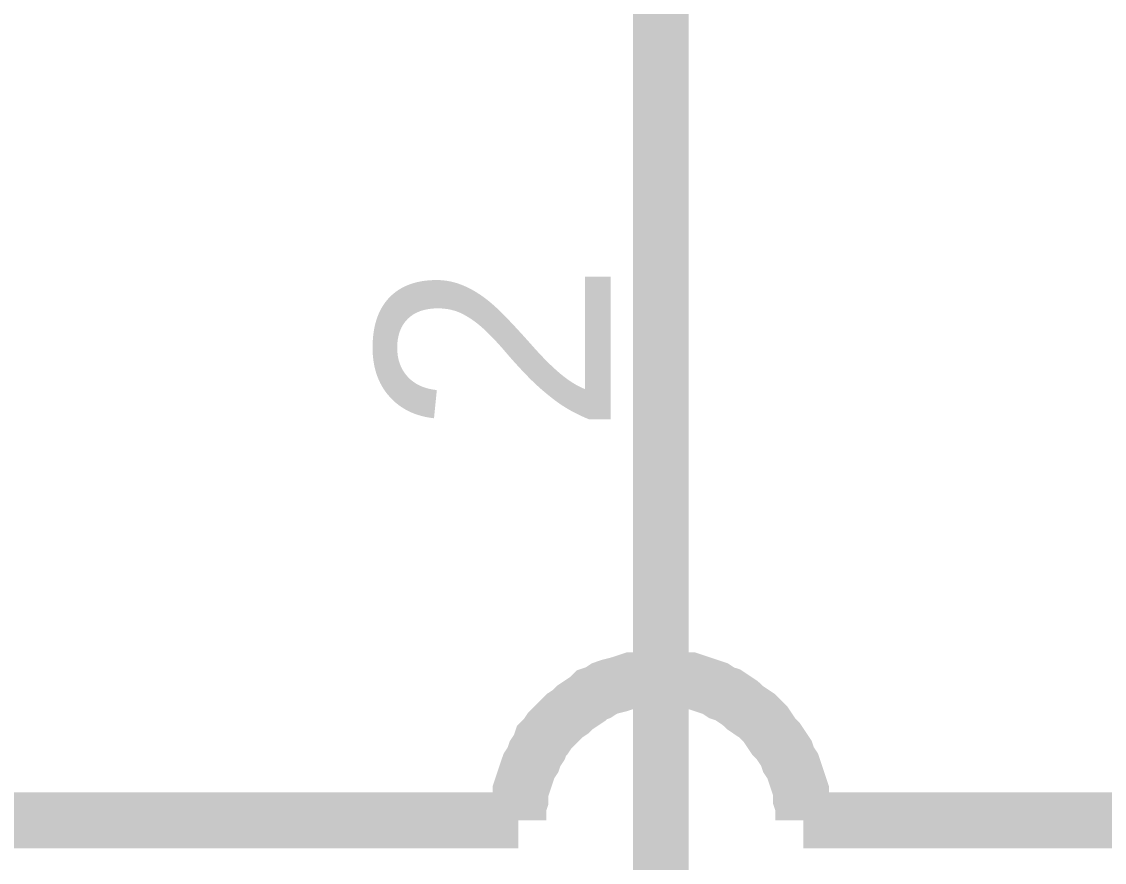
# Model space of a CAD drawing. Header units: inches. Extents: x 0 to 22.3, y 0 to 15.7.
# Drawn here: x 3.0654 to 3.294, y 3.8914 to 4.0689 of the extents above; entities that cross this region are included whole.
import ezdxf

# ---------------------------------------------------------------- set-up
doc = ezdxf.new("R2010")
doc.units = ezdxf.units.IN
doc.header["$MEASUREMENT"] = 0
doc.layers.add('Sheet', color=255, linetype='Continuous')

msp = doc.modelspace()

# ---------------------------------------------------------------- linework, layer by layer
at = {"layer": 'Sheet'}
for points in [[(3.20036, 4.10003, 0.0118, 0.0118, 0), (3.20036, 4.00014, 0.0118, 0.0118, 0)], [(3.20036, 4.00014, 0.0118, 0.0118, 0), (3.20036, 3.79991, 0.0118, 0.0118, 0)], [(3.23042, 3.90025, 0.0118, 0.0118, 0), (4.00001, 3.90025, 0.0118, 0.0118, 0), (4.00001, 4.00014, 0.0118, 0.0118, 0)], [(3.20036, 3.9303, 0.0118, 0.0118, 0), (3.1986, 3.9303, 0.0118, 0.0118, 0), (3.19727, 3.9303, 0.0118, 0.0118, 0), (3.19594, 3.92986, 0.0118, 0.0118, 0), (3.19418, 3.92986, 0.0118, 0.0118, 0), (3.19285, 3.92942, 0.0118, 0.0118, 0), (3.19152, 3.92898, 0.0118, 0.0118, 0), (3.18976, 3.92854, 0.0118, 0.0118, 0), (3.18843, 3.92809, 0.0118, 0.0118, 0), (3.1871, 3.92721, 0.0118, 0.0118, 0), (3.18578, 3.92677, 0.0118, 0.0118, 0), (3.18489, 3.92588, 0.0118, 0.0118, 0), (3.18357, 3.925, 0.0118, 0.0118, 0), (3.18224, 3.92412, 0.0118, 0.0118, 0), (3.18136, 3.92323, 0.0118, 0.0118, 0), (3.18003, 3.92235, 0.0118, 0.0118, 0), (3.17915, 3.92146, 0.0118, 0.0118, 0), (3.17826, 3.92058, 0.0118, 0.0118, 0), (3.17694, 3.91925, 0.0118, 0.0118, 0), (3.17605, 3.91793, 0.0118, 0.0118, 0), (3.17517, 3.91704, 0.0118, 0.0118, 0), (3.17473, 3.91572, 0.0118, 0.0118, 0), (3.17384, 3.91439, 0.0118, 0.0118, 0), (3.1734, 3.91307, 0.0118, 0.0118, 0), (3.17252, 3.91174, 0.0118, 0.0118, 0), (3.17207, 3.91041, 0.0118, 0.0118, 0), (3.17163, 3.90909, 0.0118, 0.0118, 0), (3.17119, 3.90776, 0.0118, 0.0118, 0), (3.17075, 3.90644, 0.0118, 0.0118, 0), (3.17075, 3.90467, 0.0118, 0.0118, 0), (3.17031, 3.90334, 0.0118, 0.0118, 0), (3.17031, 3.90157, 0.0118, 0.0118, 0), (3.17031, 3.90025, 0.0118, 0.0118, 0)], [(3.23042, 3.90025, 0.0118, 0.0118, 0), (3.23042, 3.90157, 0.0118, 0.0118, 0), (3.23042, 3.90334, 0.0118, 0.0118, 0), (3.22998, 3.90467, 0.0118, 0.0118, 0), (3.22998, 3.90644, 0.0118, 0.0118, 0), (3.22954, 3.90776, 0.0118, 0.0118, 0), (3.2291, 3.90909, 0.0118, 0.0118, 0), (3.22866, 3.91041, 0.0118, 0.0118, 0), (3.22821, 3.91174, 0.0118, 0.0118, 0), (3.22733, 3.91307, 0.0118, 0.0118, 0), (3.22689, 3.91439, 0.0118, 0.0118, 0), (3.226, 3.91572, 0.0118, 0.0118, 0), (3.22512, 3.91704, 0.0118, 0.0118, 0), (3.22423, 3.91793, 0.0118, 0.0118, 0), (3.22335, 3.91925, 0.0118, 0.0118, 0), (3.22247, 3.92058, 0.0118, 0.0118, 0), (3.22158, 3.92146, 0.0118, 0.0118, 0), (3.2207, 3.92235, 0.0118, 0.0118, 0), (3.21937, 3.92323, 0.0118, 0.0118, 0), (3.21805, 3.92412, 0.0118, 0.0118, 0), (3.21716, 3.925, 0.0118, 0.0118, 0), (3.21584, 3.92588, 0.0118, 0.0118, 0), (3.21451, 3.92677, 0.0118, 0.0118, 0), (3.21318, 3.92721, 0.0118, 0.0118, 0), (3.21186, 3.92809, 0.0118, 0.0118, 0), (3.21053, 3.92854, 0.0118, 0.0118, 0), (3.20921, 3.92898, 0.0118, 0.0118, 0), (3.20788, 3.92942, 0.0118, 0.0118, 0), (3.20655, 3.92986, 0.0118, 0.0118, 0), (3.20479, 3.92986, 0.0118, 0.0118, 0), (3.20346, 3.9303, 0.0118, 0.0118, 0), (3.20169, 3.9303, 0.0118, 0.0118, 0), (3.20036, 3.9303, 0.0118, 0.0118, 0)], [(3.00012, 3.90025, 0.0118, 0.0118, 0), (3.17031, 3.90025, 0.0118, 0.0118, 0)], [(3.17031, 3.90025, 0.0118, 0.0118, 0), (3.17031, 3.90025, 0.0118, 0.0118, 0), (3.17031, 3.90025, 0.0118, 0.0118, 0), (3.17031, 3.90025, 0.0118, 0.0118, 0), (3.17031, 3.90025, 0.0118, 0.0118, 0), (3.17031, 3.90025, 0.0118, 0.0118, 0), (3.17031, 3.90025, 0.0118, 0.0118, 0), (3.17031, 3.90025, 0.0118, 0.0118, 0), (3.17031, 3.90025, 0.0118, 0.0118, 0), (3.17031, 3.90025, 0.0118, 0.0118, 0), (3.17031, 3.90025, 0.0118, 0.0118, 0), (3.17031, 3.90025, 0.0118, 0.0118, 0), (3.17031, 3.90025, 0.0118, 0.0118, 0), (3.17031, 3.90025, 0.0118, 0.0118, 0), (3.17031, 3.90025, 0.0118, 0.0118, 0), (3.17031, 3.90025, 0.0118, 0.0118, 0), (3.17031, 3.90025, 0.0118, 0.0118, 0), (3.17031, 3.90025, 0.0118, 0.0118, 0), (3.17031, 3.90025, 0.0118, 0.0118, 0), (3.17031, 3.90025, 0.0118, 0.0118, 0), (3.17031, 3.90025, 0.0118, 0.0118, 0), (3.17031, 3.90025, 0.0118, 0.0118, 0), (3.17031, 3.90025, 0.0118, 0.0118, 0), (3.17031, 3.90025, 0.0118, 0.0118, 0), (3.17031, 3.90025, 0.0118, 0.0118, 0), (3.17031, 3.90025, 0.0118, 0.0118, 0), (3.17031, 3.90025, 0.0118, 0.0118, 0), (3.17031, 3.90025, 0.0118, 0.0118, 0), (3.17031, 3.90025, 0.0118, 0.0118, 0), (3.17031, 3.90025, 0.0118, 0.0118, 0), (3.17031, 3.90025, 0.0118, 0.0118, 0), (3.17031, 3.90025, 0.0118, 0.0118, 0), (3.17031, 3.90025, 0.0118, 0.0118, 0)]]:
    msp.add_lwpolyline(points, format="xyseb", dxfattribs=at)

# ---------------------------------------------------------------- texts
msp.add_text('2', height=0.0495, rotation=90, dxfattribs=at).set_placement((3.18976, 3.98158))

doc.saveas('drawing.dxf')
